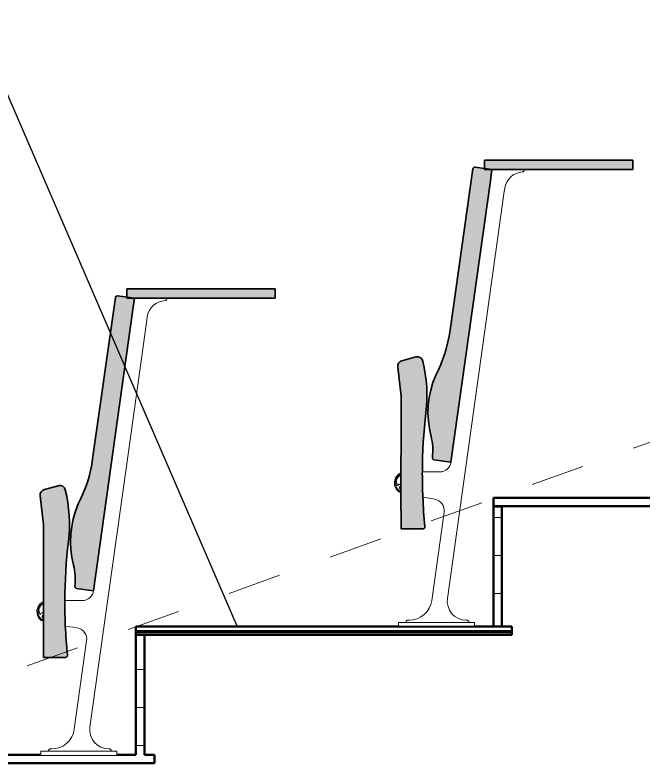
# Model space of a CAD drawing. Header units: millimetres. Extents: x -46868 to 156519, y -87156 to 18123.
# Drawn here: x 131274 to 132926, y -81989 to -80034 of the extents above; entities that cross this region are included whole.
import ezdxf

# ---------------------------------------------------------------- set-up
doc = ezdxf.new("R2010")
doc.units = ezdxf.units.MM
doc.header["$MEASUREMENT"] = 0
doc.linetypes.add('Dashed', pattern=[2822.222233, 1411.111116, -1411.111116])
doc.linetypes.add('Wipeout_Contour', pattern=[1000, 0, -1000])
for name, color, linetype, lineweight in [('0_Pen_No__85', 8, 'Continuous', 20), ('A-35-M_FFE_Sanitary_Pen_No__1', 7, 'Continuous', 13), ('New_A-20-M_Floor_Slab_Pen_No__180', 1, 'Continuous', 200), ('New_A-35-M_FFE_Fixed_Pen_No__1', 7, 'Continuous', 13)]:
    doc.layers.add(name, color=color, linetype=linetype, lineweight=lineweight)
doc.layers.add('New_A-20-M_Floor_Slab', color=7, linetype='Continuous')
doc.layers.add('New_A-35-M_FFE_Fixed', color=7, linetype='Continuous')
for name, color, linetype, lineweight, true_color in [('New_A-20-M_Floor_Slab_Pen_No__107', 7, 'Continuous', 15, 0xa6a6a6), ('New_A-20-M_Floor_Slab_Pen_No__27', 7, 'Continuous', 50, 0x2a2a2a), ('New_A-20-M_Floor_Slab_Pen_No__29', 7, 'Continuous', 50, 0x2a2a2a), ('New_A-35-M_FFE_Fixed_Pen_No__104', 7, 'Continuous', 15, 0xa6a6a6), ('New_A-35-M_FFE_Fixed_Pen_No__44', 7, 'Continuous', 35, 0x444444)]:
    doc.layers.add(name, color=color, linetype=linetype, lineweight=lineweight, true_color=true_color)
doc.dimstyles.new('GENERATED_STYLE__8', dxfattribs={"dimtxt": 0.18, "dimasz": 182.4, "dimexe": 0.18, "dimexo": 0.0625, "dimgap": 0.09, "dimtad": 0, "dimtih": 1, "dimtoh": 1, "dimdec": 4, "dimzin": 0, "dimdsep": 46, "dimcen": 0.09, "dimadec": 0, "dimazin": 0, "dimtfac": 1, "dimtdec": 4, "dimtmove": 0, "dimatfit": 3, "dimldrblk": 'ARROWHEAD_5', "dimfxl": 1, "dimtolj": 1, "dimtzin": 0, "dimarcsym": 0})
pattern_1 = [(0, (84174.42, -82656.04), (0, 100), [])]

# ---------------------------------------------------------------- blocks, each defined once
blk = doc.blocks.new('Section Elem_5_1', base_point=(84174.4, -82656))
at = {"color": 254, "linetype": 'Wipeout_Contour', "lineweight": 0, "ltscale": 618672.473021}
blk.add_wipeout([(130652.9, -82002.5), (131641.2, -82002.5), (131641.2, -81980.5), (130652.9, -81980.5)], dxfattribs=at).dxf.layer = 'New_A-20-M_Floor_Slab'
at = {"layer": 'New_A-20-M_Floor_Slab_Pen_No__180', "linetype": 'Continuous'}
h = blk.add_hatch(dxfattribs=at)
h.set_pattern_fill('Plywood_0001', color=256, style=0, pattern_type=2)
h.set_pattern_definition(pattern_1)
h.paths.add_polyline_path([(130652.9, -82002.5), (131641.2, -82002.5), (131641.2, -81980.5), (130652.9, -81980.5)])
at = {"layer": 'New_A-20-M_Floor_Slab_Pen_No__29', "linetype": 'Continuous'}
for p, q in [((130652.9, -81980.5), (130652.9, -82002.5)), ((131592.9, -81980.5), (130652.9, -81980.5)), ((131641.2, -81980.5), (131614.9, -81980.5)), ((131641.2, -81980.5), (131641.2, -82002.5)), ((131641.2, -82002.5), (130652.9, -82002.5))]:
    blk.add_line(p, q, dxfattribs=at)
blk = doc.blocks.new('Section Elem_6_1', base_point=(84174.4, -82656))
at = {"color": 254, "linetype": 'Wipeout_Contour', "lineweight": 0, "ltscale": 621151.880567}
blk.add_wipeout([(131592.9, -81664.5), (132581.2, -81664.5), (132581.2, -81642.5), (131592.9, -81642.5)], dxfattribs=at).dxf.layer = 'New_A-20-M_Floor_Slab'
at = {"layer": 'New_A-20-M_Floor_Slab_Pen_No__180', "linetype": 'Continuous'}
h = blk.add_hatch(dxfattribs=at)
h.set_pattern_fill('Plywood_0001', color=256, style=0, pattern_type=2)
h.set_pattern_definition(pattern_1)
h.paths.add_polyline_path([(131592.9, -81664.5), (132581.2, -81664.5), (132581.2, -81642.5), (131592.9, -81642.5)])
at = {"layer": 'New_A-20-M_Floor_Slab_Pen_No__29', "linetype": 'Continuous'}
for p, q in [((131592.9, -81642.5), (131592.9, -81664.5)), ((132581.2, -81642.5), (131592.9, -81642.5)), ((132581.2, -81642.5), (132581.2, -81664.5)), ((132581.2, -81664.5), (131592.9, -81664.5))]:
    blk.add_line(p, q, dxfattribs=at)
blk = doc.blocks.new('Section Elem_7_1', base_point=(84174.4, -82656))
at = {"color": 254, "linetype": 'Wipeout_Contour', "lineweight": 0, "ltscale": 623647.031544}
blk.add_wipeout([(132532.9, -81326.5), (133521.2, -81326.5), (133521.2, -81304.5), (132532.9, -81304.5)], dxfattribs=at).dxf.layer = 'New_A-20-M_Floor_Slab'
at = {"layer": 'New_A-20-M_Floor_Slab_Pen_No__180', "linetype": 'Continuous'}
h = blk.add_hatch(dxfattribs=at)
h.set_pattern_fill('Plywood_0001', color=256, style=0, pattern_type=2)
h.set_pattern_definition(pattern_1)
h.paths.add_polyline_path([(132532.9, -81326.5), (133521.2, -81326.5), (133521.2, -81304.5), (132532.9, -81304.5)])
at = {"layer": 'New_A-20-M_Floor_Slab_Pen_No__29', "linetype": 'Continuous'}
for p, q in [((132532.9, -81304.5), (132532.9, -81326.5)), ((133521.2, -81304.5), (132532.9, -81304.5)), ((133521.2, -81304.5), (133521.2, -81326.5)), ((133521.2, -81326.5), (132532.9, -81326.5))]:
    blk.add_line(p, q, dxfattribs=at)
blk = doc.blocks.new('Section Elem_12_1', base_point=(84174.4, -82656))
at = {"color": 254, "linetype": 'Wipeout_Contour', "lineweight": 0, "ltscale": 14854905.16220569}
blk.add_wipeout([(131362.9, -81969.5), (131362.9, -81970.5), (131527.9, -81970.5), (131527.9, -81969.5), (131527.8, -81968.6), (131527.5, -81967.6), (131527, -81966.8), (131526.4, -81966), (131525.6, -81965.4), (131524.8, -81964.9), (131523.8, -81964.6), (131522.9, -81964.5), (131521.3, -81964.5), (131510.7, -81963.4), (131500.6, -81960), (131491.4, -81954.6), (131483.6, -81947.4), (131477.5, -81938.6), (131473.4, -81928.8), (131471.5, -81918.3), (131471.8, -81907.6), (131622.4, -80828.7), (131624.3, -80820.3), (131627.7, -80812.4), (131632.3, -80805.2), (131638.1, -80798.8), (131644.9, -80793.6), (131652.5, -80789.6), (131660.7, -80786.9), (131669.2, -80785.7), (131670.1, -80785.5), (131671, -80785.2), (131671.8, -80784.8), (131672.5, -80784.1), (131673.1, -80783.4), (131673.5, -80782.5), (131673.8, -80781.6), (131673.9, -80780.7), (131673.9, -80779.6), (131588.9, -80779.6), (131481.5, -81548.7), (131480.3, -81553.9), (131478.2, -81558.8), (131475.2, -81563.3), (131471.5, -81567.1), (131467.2, -81570.3), (131462.3, -81572.6), (131457.2, -81574), (131451.8, -81574.5), (131405.9, -81574.5), (131405.8, -81578.1), (131405.8, -81581.8), (131405.9, -81585.4), (131405.9, -81589), (131405.9, -81592.6), (131405.9, -81596.3), (131406, -81599.9), (131406, -81603.5), (131406.1, -81608.2), (131406.2, -81612.9), (131406.3, -81617.5), (131406.5, -81622.2), (131406.6, -81626.9), (131406.8, -81631.6), (131406.9, -81636.3), (131407.1, -81640.9), (131407.1, -81641.2), (131408.6, -81641.4), (131418.6, -81643.1), (131428.6, -81644.8), (131438.6, -81646.5), (131444.2, -81648), (131449.3, -81650.5), (131453.9, -81654), (131457.7, -81658.3), (131460.6, -81663.3), (131462.6, -81668.7), (131463.4, -81674.4), (131463.2, -81680.2), (131430.7, -81912.8), (131428.3, -81923.3), (131424, -81933.1), (131418.1, -81942.1), (131410.7, -81949.8), (131402, -81956.1), (131392.3, -81960.7), (131382, -81963.6), (131371.3, -81964.5), (131367.9, -81964.5), (131366.9, -81964.6), (131366, -81964.9), (131365.1, -81965.4), (131364.3, -81966), (131363.7, -81966.8), (131363.2, -81967.6), (131363, -81968.6)], dxfattribs=at).dxf.layer = 'New_A-35-M_FFE_Fixed'
at = {"color": 254, "linetype": 'Wipeout_Contour', "lineweight": 0, "ltscale": 2319410.882011532}
blk.add_wipeout([(131335.4, -81589.8), (131332.2, -81599.7), (131332.7, -81610), (131336.8, -81619.6), (131344, -81627), (131349.3, -81629.6), (131349.3, -81626.8), (131342.4, -81622.1), (131336.7, -81613.6), (131334.7, -81603.5), (131336.7, -81593.4), (131342.4, -81584.9), (131349.3, -81580.2), (131349.3, -81577.2), (131341.9, -81581.7)], dxfattribs=at).dxf.layer = 'New_A-35-M_FFE_Fixed'
at = {"color": 254, "linetype": 'Wipeout_Contour', "lineweight": 0, "ltscale": 4484146.038148563}
blk.add_wipeout([(131339.6, -81605.7), (131336.4, -81608.5), (131342, -81611.5), (131342.5, -81607.2), (131343.9, -81607.4), (131345.4, -81607.4), (131346.7, -81607), (131348, -81606.3), (131349.1, -81605.4), (131349.3, -81605.2), (131349.3, -81582.5), (131349.1, -81582.7), (131347.6, -81583.6), (131346.1, -81584.6), (131344.6, -81586), (131343.1, -81587.5), (131341.8, -81589.1), (131340.6, -81590.9), (131339.5, -81592.7), (131338.7, -81594.6), (131338, -81596.6), (131337.5, -81598.6), (131337.3, -81599.6), (131337.2, -81600.6), (131337.3, -81601.5), (131337.5, -81602.5), (131337.9, -81603.4), (131338.3, -81604.2), (131338.9, -81605)], dxfattribs=at).dxf.layer = 'New_A-35-M_FFE_Fixed'
at = {"color": 254, "linetype": 'Wipeout_Contour', "lineweight": 0, "ltscale": 1237119.601816811}
blk.add_wipeout([(131345.8, -81617.7), (131346.7, -81619.8), (131348.5, -81621.2), (131349.3, -81621.4), (131349.3, -81612.3), (131349.3, -81612.3), (131347.3, -81613.4), (131346, -81615.4)], dxfattribs=at).dxf.layer = 'New_A-35-M_FFE_Fixed'
blk = doc.blocks.new('Section Elem_13_1', base_point=(84174.4, -82656))
at = {"layer": 'New_A-35-M_FFE_Fixed_Pen_No__104', "linetype": 'Continuous'}
for points in [[(131958.9, -80779.6), (131958.9, -80754.6), (131568.9, -80754.6), (131568.9, -80779.6)], [(131538.9, -80776.7), (131538.7, -80777.6), (131478.9, -81202.1), (131476.4, -81217.5), (131473.2, -81232.7), (131469.4, -81247.8), (131465, -81262.8), (131459.9, -81277.5), (131454.2, -81292.1), (131447.9, -81306.3), (131441, -81320.3), (131433.7, -81339.5), (131428, -81359.2), (131423.9, -81379.3), (131421.5, -81399.6), (131420.7, -81420.1), (131421.7, -81440.6), (131424.3, -81461), (131428.6, -81481.1), (131430.1, -81487.9), (131431.4, -81494.8), (131432.3, -81501.8), (131433, -81508.8), (131433.2, -81515.8), (131433.2, -81522.8), (131432.8, -81529.8), (131432.1, -81536.8), (131432.1, -81537.8), (131432.3, -81538.7), (131432.6, -81539.6), (131433.1, -81540.5), (131433.8, -81541.2), (131434.6, -81541.7), (131435.5, -81542.1), (131436.4, -81542.4), (131481, -81548.6), (131584.7, -80809.3), (131588.9, -80779.6), (131544.3, -80773.4), (131543.3, -80773.3), (131542.4, -80773.5), (131541.5, -80773.8), (131540.6, -80774.3), (131539.9, -80775), (131539.3, -80775.8)]]:
    blk.add_hatch(color=256, dxfattribs=at).paths.add_polyline_path(points)
at = {"layer": 'New_A-35-M_FFE_Fixed_Pen_No__1', "linetype": 'Continuous'}
for p, q in [((131660.7, -80786.9), (131652.5, -80789.6)), ((131669.2, -80785.7), (131660.7, -80786.9)), ((131670.1, -80785.5), (131669.2, -80785.7)), ((131671, -80785.2), (131670.1, -80785.5)), ((131671.8, -80784.8), (131671, -80785.2)), ((131672.5, -80784.1), (131671.8, -80784.8)), ((131673.1, -80783.4), (131672.5, -80784.1)), ((131673.5, -80782.5), (131673.1, -80783.4)), ((131673.8, -80781.6), (131673.5, -80782.5)), ((131673.9, -80780.7), (131673.8, -80781.6)), ((131673.9, -80779.6), (131673.9, -80780.7)), ((131632.3, -80805.2), (131627.7, -80812.4)), ((131638.1, -80798.8), (131632.3, -80805.2)), ((131644.9, -80793.6), (131638.1, -80798.8)), ((131652.5, -80789.6), (131644.9, -80793.6)), ((131561.6, -80975.5), (131584.7, -80809.3)), ((131624.3, -80820.3), (131622.4, -80828.7)), ((131627.7, -80812.4), (131624.3, -80820.3)), ((131621.2, -80837.1), (131573.8, -81177.1)), ((131622.4, -80828.7), (131621.2, -80837.1)), ((131534.2, -81171.6), (131561.6, -80975.5)), ((131573.8, -81177.1), (131471.8, -81907.6)), ((131488, -81502.6), (131534.2, -81171.6)), ((131481.5, -81548.7), (131488, -81502.6)), ((131480.3, -81553.9), (131481.5, -81548.7)), ((131462.3, -81572.6), (131467.2, -81570.3)), ((131467.2, -81570.3), (131471.5, -81567.1)), ((131471.5, -81567.1), (131475.2, -81563.3)), ((131475.2, -81563.3), (131478.2, -81558.8)), ((131478.2, -81558.8), (131480.3, -81553.9)), ((131405.9, -81574.5), (131451.8, -81574.5)), ((131451.8, -81574.5), (131457.2, -81574)), ((131457.2, -81574), (131462.3, -81572.6)), ((131408.6, -81641.4), (131407.1, -81641.2)), ((131418.6, -81643.1), (131408.6, -81641.4)), ((131428.6, -81644.8), (131418.6, -81643.1)), ((131438.6, -81646.5), (131428.6, -81644.8)), ((131444.2, -81648), (131438.6, -81646.5)), ((131449.3, -81650.5), (131444.2, -81648)), ((131453.9, -81654), (131449.3, -81650.5)), ((131457.7, -81658.3), (131453.9, -81654)), ((131460.6, -81663.3), (131457.7, -81658.3)), ((131462.6, -81668.7), (131460.6, -81663.3)), ((131430.7, -81912.8), (131463.2, -81680.2)), ((131463.4, -81674.4), (131462.6, -81668.7)), ((131463.2, -81680.2), (131463.4, -81674.4)), ((131428.3, -81923.3), (131430.7, -81912.8)), ((131471.8, -81907.6), (131471.5, -81918.3)), ((131471.5, -81918.3), (131473.4, -81928.8)), ((131410.7, -81949.8), (131418.1, -81942.1)), ((131418.1, -81942.1), (131424, -81933.1)), ((131424, -81933.1), (131428.3, -81923.3)), ((131473.4, -81928.8), (131477.5, -81938.6)), ((131477.5, -81938.6), (131483.6, -81947.4)), ((131392.3, -81960.7), (131402, -81956.1)), ((131402, -81956.1), (131410.7, -81949.8)), ((131483.6, -81947.4), (131491.4, -81954.6)), ((131491.4, -81954.6), (131500.6, -81960))]:
    blk.add_line(p, q, dxfattribs=at)
at = {"layer": 'New_A-35-M_FFE_Fixed_Pen_No__44', "linetype": 'Continuous'}
for p, q in [((131568.9, -80754.6), (131568.9, -80779.6)), ((131958.9, -80754.6), (131568.9, -80754.6)), ((131958.9, -80754.6), (131958.9, -80779.6)), ((131958.9, -80779.6), (131568.9, -80779.6)), ((131349.9, -81531.5), (131349.3, -81531.5)), ((131349.9, -81675.5), (131349.3, -81675.5)), ((131349.9, -81675.5), (131349.8, -81724))]:
    blk.add_line(p, q, dxfattribs=at)
at = {"layer": 'New_A-35-M_FFE_Fixed_Pen_No__44', "linetype": 'Continuous', "flags": 128}
for points in [[(131588.9, -80779.6), (131544.3, -80773.4), (131543.3, -80773.3), (131542.4, -80773.5), (131541.5, -80773.8), (131540.6, -80774.3), (131539.9, -80775), (131539.3, -80775.8), (131538.9, -80776.7), (131538.7, -80777.6), (131478.9, -81202.1), (131476.4, -81217.5), (131473.2, -81232.7), (131469.4, -81247.8), (131465, -81262.8), (131459.9, -81277.5), (131454.2, -81292.1), (131447.9, -81306.3), (131441, -81320.3), (131433.7, -81339.5), (131428, -81359.2), (131423.9, -81379.3), (131421.5, -81399.6), (131420.7, -81420.1), (131421.7, -81440.6), (131424.3, -81461), (131428.6, -81481.1), (131430.1, -81487.9), (131431.4, -81494.8), (131432.3, -81501.8), (131433, -81508.8), (131433.2, -81515.8), (131433.2, -81522.8), (131432.8, -81529.8), (131432.1, -81536.8), (131432.1, -81537.8), (131432.3, -81538.7), (131432.6, -81539.6), (131433.1, -81540.5), (131433.8, -81541.2), (131434.6, -81541.7), (131435.5, -81542.1), (131436.4, -81542.4), (131481, -81548.6)], [(131588.9, -80779.6), (131584.7, -80809.3), (131481, -81548.6)]]:
    blk.add_lwpolyline(points, dxfattribs=at)
at = {"color": 254, "linetype": 'Wipeout_Contour', "lineweight": 0, "ltscale": 6803655.346686597}
blk.add_wipeout([(131336.7, -81593.4), (131334.7, -81603.5), (131336.7, -81613.6), (131342.4, -81622.1), (131349.3, -81626.8), (131349.3, -81621.4), (131348.5, -81621.2), (131346.7, -81619.8), (131345.8, -81617.7), (131346, -81615.4), (131347.3, -81613.4), (131349.3, -81612.3), (131349.3, -81612.3), (131349.3, -81605.2), (131349.1, -81605.4), (131348, -81606.3), (131346.7, -81607), (131345.4, -81607.4), (131343.9, -81607.4), (131342.5, -81607.2), (131342, -81611.5), (131336.4, -81608.5), (131339.6, -81605.7), (131338.9, -81605), (131338.3, -81604.2), (131337.9, -81603.4), (131337.5, -81602.5), (131337.3, -81601.5), (131337.2, -81600.6), (131337.3, -81599.6), (131337.5, -81598.6), (131338, -81596.6), (131338.7, -81594.6), (131339.5, -81592.7), (131340.6, -81590.9), (131341.8, -81589.1), (131343.1, -81587.5), (131344.6, -81586), (131346.1, -81584.6), (131347.6, -81583.6), (131349.1, -81582.7), (131349.3, -81582.5), (131349.3, -81580.2), (131342.4, -81584.9)], dxfattribs=at).dxf.layer = 'New_A-35-M_FFE_Fixed'
at = {"color": 254, "linetype": 'Wipeout_Contour', "lineweight": 0, "ltscale": 619641.42413}
blk.add_wipeout([(131342.9, -81970.5), (131342.9, -81980.5), (131542.9, -81980.5), (131542.9, -81970.5)], dxfattribs=at).dxf.layer = 'New_A-35-M_FFE_Fixed'
at = {"layer": 'New_A-35-M_FFE_Fixed_Pen_No__104', "linetype": 'Continuous'}
blk.add_hatch(color=256, dxfattribs=at).paths.add_polyline_path([(131412, -81721.5), (131412.4, -81720.6), (131412.6, -81719.6), (131412.6, -81718.5), (131411.7, -81708.8), (131410.8, -81699.2), (131410.1, -81689.5), (131409.3, -81679.8), (131408.7, -81670.1), (131408.1, -81660.4), (131407.6, -81650.6), (131407.1, -81640.9), (131406.9, -81636.3), (131406.8, -81631.6), (131406.6, -81626.9), (131406.5, -81622.2), (131406.3, -81617.5), (131406.2, -81612.9), (131406.1, -81608.2), (131406, -81603.5), (131406, -81599.9), (131405.9, -81596.3), (131405.9, -81592.6), (131405.9, -81589), (131405.9, -81585.4), (131405.8, -81581.8), (131405.8, -81578.1), (131405.9, -81574.5), (131406.1, -81555), (131406.6, -81535.6), (131407.3, -81516.1), (131408.4, -81496.7), (131409.7, -81477.2), (131411.3, -81457.8), (131413.1, -81438.5), (131415.2, -81419.1), (131416.8, -81402.1), (131417.7, -81385), (131417.8, -81367.9), (131417.2, -81350.8), (131415.8, -81333.8), (131413.6, -81316.8), (131410.8, -81300), (131407.1, -81283.3), (131406.1, -81280.4), (131404.6, -81277.8), (131402.6, -81275.6), (131400.1, -81273.8), (131397.4, -81272.6), (131394.5, -81271.9), (131391.4, -81271.8), (131388.5, -81272.3), (131351.9, -81282.6), (131349.3, -81283.6), (131347, -81285), (131345, -81286.8), (131343.4, -81288.9), (131342.1, -81291.3), (131341.3, -81293.9), (131341, -81296.6), (131341.1, -81299.3), (131349.9, -81375.1), (131349.9, -81531.5), (131349.3, -81531.5), (131349.3, -81663.5), (131349.3, -81675.5), (131349.9, -81675.5), (131349.8, -81724), (131355.8, -81724), (131367.8, -81724), (131407.6, -81724), (131408.7, -81723.9), (131409.7, -81723.6), (131410.6, -81723.1), (131411.4, -81722.4)])
at = {"layer": 'New_A-35-M_FFE_Fixed_Pen_No__1', "linetype": 'Continuous'}
for p, q in [((131332.2, -81599.7), (131335.4, -81589.8)), ((131335.4, -81589.8), (131341.9, -81581.7)), ((131336.7, -81593.4), (131342.4, -81584.9)), ((131340.6, -81590.9), (131341.8, -81589.1)), ((131341.8, -81589.1), (131343.1, -81587.5)), ((131341.9, -81581.7), (131349.3, -81577.2)), ((131342.4, -81584.9), (131349.3, -81580.2)), ((131343.1, -81587.5), (131344.6, -81586)), ((131344.6, -81586), (131346.1, -81584.6)), ((131346.1, -81584.6), (131347.6, -81583.6)), ((131347.6, -81583.6), (131349.1, -81582.7)), ((131349.1, -81582.7), (131349.3, -81582.5)), ((131332.7, -81610), (131332.2, -81599.7)), ((131334.7, -81603.5), (131336.7, -81593.4)), ((131336.7, -81613.6), (131334.7, -81603.5)), ((131336.4, -81608.5), (131339.6, -81605.7)), ((131342, -81611.5), (131336.4, -81608.5)), ((131337.2, -81600.6), (131337.3, -81599.6)), ((131337.3, -81601.5), (131337.2, -81600.6)), ((131337.3, -81599.6), (131337.5, -81598.6)), ((131337.5, -81602.5), (131337.3, -81601.5)), ((131337.5, -81598.6), (131338, -81596.6)), ((131337.9, -81603.4), (131337.5, -81602.5)), ((131338.3, -81604.2), (131337.9, -81603.4)), ((131338, -81596.6), (131338.7, -81594.6)), ((131338.9, -81605), (131338.3, -81604.2)), ((131338.7, -81594.6), (131339.5, -81592.7)), ((131339.6, -81605.7), (131338.9, -81605)), ((131339.5, -81592.7), (131340.6, -81590.9)), ((131342.5, -81607.2), (131342, -81611.5)), ((131343.9, -81607.4), (131342.5, -81607.2)), ((131345.4, -81607.4), (131343.9, -81607.4)), ((131346.7, -81607), (131345.4, -81607.4)), ((131348, -81606.3), (131346.7, -81607)), ((131349.1, -81605.4), (131348, -81606.3)), ((131349.3, -81605.2), (131349.1, -81605.4)), ((131336.8, -81619.6), (131332.7, -81610)), ((131342.4, -81622.1), (131336.7, -81613.6)), ((131344, -81627), (131336.8, -81619.6)), ((131349.3, -81626.8), (131342.4, -81622.1)), ((131349.3, -81629.6), (131344, -81627)), ((131346, -81615.4), (131345.8, -81617.7)), ((131345.8, -81617.7), (131346.7, -81619.8)), ((131347.3, -81613.4), (131346, -81615.4)), ((131346.7, -81619.8), (131348.5, -81621.2)), ((131349.3, -81612.3), (131347.3, -81613.4)), ((131348.5, -81621.2), (131349.3, -81621.4)), ((131382, -81963.6), (131392.3, -81960.7)), ((131500.6, -81960), (131510.7, -81963.4)), ((131342.9, -81970.5), (131542.9, -81970.5)), ((131342.9, -81980.5), (131342.9, -81970.5)), ((131362.9, -81969.5), (131363, -81968.6)), ((131362.9, -81970.5), (131362.9, -81969.5)), ((131363, -81968.6), (131363.2, -81967.6)), ((131363.2, -81967.6), (131363.7, -81966.8)), ((131363.7, -81966.8), (131364.3, -81966)), ((131364.3, -81966), (131365.1, -81965.4)), ((131365.1, -81965.4), (131366, -81964.9)), ((131366, -81964.9), (131366.9, -81964.6)), ((131366.9, -81964.6), (131367.9, -81964.5)), ((131367.9, -81964.5), (131371.3, -81964.5)), ((131371.3, -81964.5), (131382, -81963.6)), ((131510.7, -81963.4), (131521.3, -81964.5)), ((131521.3, -81964.5), (131522.9, -81964.5)), ((131522.9, -81964.5), (131523.8, -81964.6)), ((131523.8, -81964.6), (131524.8, -81964.9)), ((131524.8, -81964.9), (131525.6, -81965.4)), ((131525.6, -81965.4), (131526.4, -81966)), ((131526.4, -81966), (131527, -81966.8)), ((131527, -81966.8), (131527.5, -81967.6)), ((131527.5, -81967.6), (131527.8, -81968.6)), ((131527.8, -81968.6), (131527.9, -81969.5)), ((131527.9, -81969.5), (131527.9, -81970.5)), ((131542.9, -81970.5), (131542.9, -81980.5))]:
    blk.add_line(p, q, dxfattribs=at)
at = {"layer": 'New_A-35-M_FFE_Fixed_Pen_No__44', "linetype": 'Continuous', "flags": 128}
for points in [[(131349.8, -81724), (131355.8, -81724), (131367.8, -81724), (131407.6, -81724), (131408.7, -81723.9), (131409.7, -81723.6), (131410.6, -81723.1), (131411.4, -81722.4), (131412, -81721.5), (131412.4, -81720.6), (131412.6, -81719.6), (131412.6, -81718.5), (131411.7, -81708.8), (131410.8, -81699.2), (131410.1, -81689.5), (131409.3, -81679.8), (131408.7, -81670.1), (131408.1, -81660.4), (131407.6, -81650.6), (131407.1, -81640.9), (131406.9, -81636.3), (131406.8, -81631.6), (131406.6, -81626.9), (131406.5, -81622.2), (131406.3, -81617.5), (131406.2, -81612.9), (131406.1, -81608.2), (131406, -81603.5), (131406, -81599.9), (131405.9, -81596.3), (131405.9, -81592.6), (131405.9, -81589), (131405.9, -81585.4), (131405.8, -81581.8), (131405.8, -81578.1), (131405.9, -81574.5), (131406.1, -81555), (131406.6, -81535.6), (131407.3, -81516.1), (131408.4, -81496.7), (131409.7, -81477.2), (131411.3, -81457.8), (131413.1, -81438.5), (131415.2, -81419.1), (131416.8, -81402.1), (131417.7, -81385), (131417.8, -81367.9), (131417.2, -81350.8), (131415.8, -81333.8), (131413.6, -81316.8), (131410.8, -81300), (131407.1, -81283.3), (131406.1, -81280.4), (131404.6, -81277.8), (131402.6, -81275.6), (131400.1, -81273.8), (131397.4, -81272.6), (131394.5, -81271.9), (131391.4, -81271.8), (131388.5, -81272.3), (131351.9, -81282.6), (131349.3, -81283.6), (131347, -81285), (131345, -81286.8), (131343.4, -81288.9), (131342.1, -81291.3), (131341.3, -81293.9), (131341, -81296.6), (131341.1, -81299.3), (131349.9, -81375.1), (131349.9, -81531.5)], [(131349.3, -81531.5), (131349.3, -81663.5), (131349.3, -81675.5)]]:
    blk.add_lwpolyline(points, dxfattribs=at)
blk = doc.blocks.new('Section Elem_14_1', base_point=(84174.4, -82656))
at = {"layer": 'New_A-35-M_FFE_Fixed_Pen_No__44', "linetype": 'Continuous'}
for p, q in [((132898.9, -80416.1), (132508.9, -80416.1)), ((132898.9, -80416.1), (132898.9, -80441.1)), ((132289.9, -81193), (132289.3, -81193)), ((132289.9, -81337), (132289.3, -81337)), ((132289.9, -81337), (132289.8, -81385.5))]:
    blk.add_line(p, q, dxfattribs=at)
at = {"color": 254, "linetype": 'Wipeout_Contour', "lineweight": 0, "ltscale": 6831013.902126297}
blk.add_wipeout([(132276.7, -81254.9), (132274.7, -81265), (132276.7, -81275.1), (132282.4, -81283.6), (132289.3, -81288.3), (132289.3, -81282.9), (132288.5, -81282.7), (132286.7, -81281.3), (132285.8, -81279.2), (132286, -81276.9), (132287.3, -81274.9), (132289.3, -81273.8), (132289.3, -81273.8), (132289.3, -81266.7), (132289.1, -81266.9), (132288, -81267.8), (132286.7, -81268.5), (132285.4, -81268.9), (132283.9, -81268.9), (132282.5, -81268.7), (132282, -81273), (132276.4, -81270), (132279.6, -81267.2), (132278.9, -81266.5), (132278.3, -81265.7), (132277.9, -81264.9), (132277.5, -81264), (132277.3, -81263), (132277.2, -81262.1), (132277.3, -81261.1), (132277.5, -81260.1), (132278, -81258.1), (132278.7, -81256.1), (132279.5, -81254.2), (132280.6, -81252.4), (132281.8, -81250.6), (132283.1, -81249), (132284.6, -81247.5), (132286.1, -81246.1), (132287.6, -81245.1), (132289.1, -81244.2), (132289.3, -81244), (132289.3, -81241.7), (132282.4, -81246.4)], dxfattribs=at).dxf.layer = 'New_A-35-M_FFE_Fixed'
at = {"color": 254, "linetype": 'Wipeout_Contour', "lineweight": 0, "ltscale": 622123.224977}
blk.add_wipeout([(132482.9, -81632), (132282.9, -81632), (132282.9, -81642), (132482.9, -81642)], dxfattribs=at).dxf.layer = 'New_A-35-M_FFE_Fixed'
at = {"layer": 'New_A-35-M_FFE_Fixed_Pen_No__1', "linetype": 'Continuous'}
for p, q in [((132282.9, -81642), (132282.9, -81632)), ((132482.9, -81642), (132282.9, -81642))]:
    blk.add_line(p, q, dxfattribs=at)
at = {"color": 254, "linetype": 'Wipeout_Contour', "lineweight": 0, "ltscale": 14914638.63925472}
blk.add_wipeout([(132302.9, -81631), (132302.9, -81632), (132467.9, -81632), (132467.9, -81631), (132467.8, -81630.1), (132467.5, -81629.1), (132467, -81628.3), (132466.4, -81627.5), (132465.6, -81626.9), (132464.8, -81626.4), (132463.8, -81626.1), (132462.9, -81626), (132461.3, -81626), (132450.7, -81624.9), (132440.6, -81621.5), (132431.4, -81616.1), (132423.6, -81608.9), (132417.5, -81600.1), (132413.4, -81590.3), (132411.5, -81579.8), (132411.8, -81569.1), (132562.4, -80490.2), (132564.3, -80481.8), (132567.7, -80473.9), (132572.3, -80466.7), (132578.1, -80460.3), (132584.9, -80455.1), (132592.5, -80451.1), (132600.7, -80448.4), (132609.2, -80447.2), (132610.1, -80447), (132611, -80446.7), (132611.8, -80446.3), (132612.5, -80445.6), (132613.1, -80444.9), (132613.5, -80444), (132613.8, -80443.1), (132613.9, -80442.2), (132613.9, -80441.1), (132528.9, -80441.1), (132421.5, -81210.2), (132420.3, -81215.4), (132418.2, -81220.3), (132415.2, -81224.8), (132411.5, -81228.6), (132407.2, -81231.8), (132402.3, -81234.1), (132397.2, -81235.5), (132391.8, -81236), (132345.9, -81236), (132345.8, -81239.6), (132345.8, -81243.3), (132345.9, -81246.9), (132345.9, -81250.5), (132345.9, -81254.1), (132345.9, -81257.8), (132346, -81261.4), (132346, -81265), (132346.1, -81269.7), (132346.2, -81274.4), (132346.3, -81279), (132346.5, -81283.7), (132346.6, -81288.4), (132346.8, -81293.1), (132346.9, -81297.8), (132347.1, -81302.4), (132347.1, -81302.7), (132348.6, -81302.9), (132358.6, -81304.6), (132368.6, -81306.3), (132378.6, -81308), (132384.2, -81309.5), (132389.3, -81312), (132393.9, -81315.5), (132397.7, -81319.8), (132400.6, -81324.8), (132402.6, -81330.2), (132403.4, -81335.9), (132403.2, -81341.7), (132370.7, -81574.3), (132368.3, -81584.8), (132364, -81594.6), (132358.1, -81603.6), (132350.7, -81611.3), (132342, -81617.6), (132332.3, -81622.2), (132322, -81625.1), (132311.3, -81626), (132307.9, -81626), (132306.9, -81626.1), (132306, -81626.4), (132305.1, -81626.9), (132304.3, -81627.5), (132303.7, -81628.3), (132303.2, -81629.1), (132303, -81630.1)], dxfattribs=at).dxf.layer = 'New_A-35-M_FFE_Fixed'
at = {"color": 254, "linetype": 'Wipeout_Contour', "lineweight": 0, "ltscale": 2328737.489493303}
blk.add_wipeout([(132272.2, -81261.2), (132272.7, -81271.5), (132276.8, -81281.1), (132284, -81288.5), (132289.3, -81291.1), (132289.3, -81288.3), (132282.4, -81283.6), (132276.7, -81275.1), (132274.7, -81265), (132276.7, -81254.9), (132282.4, -81246.4), (132289.3, -81241.7), (132289.3, -81238.7), (132281.9, -81243.2), (132275.4, -81251.3)], dxfattribs=at).dxf.layer = 'New_A-35-M_FFE_Fixed'
at = {"layer": 'New_A-35-M_FFE_Fixed_Pen_No__104', "linetype": 'Continuous'}
for points in [[(132898.9, -80441.1), (132898.9, -80416.1), (132508.9, -80416.1), (132508.9, -80441.1)], [(132478.9, -80438.2), (132478.7, -80439.1), (132418.9, -80863.6), (132416.4, -80879), (132413.2, -80894.2), (132409.4, -80909.3), (132405, -80924.3), (132399.9, -80939), (132394.2, -80953.6), (132387.9, -80967.8), (132381, -80981.8), (132373.7, -81001), (132368, -81020.7), (132363.9, -81040.8), (132361.5, -81061.1), (132360.7, -81081.6), (132361.7, -81102.1), (132364.3, -81122.5), (132368.6, -81142.6), (132370.1, -81149.4), (132371.4, -81156.3), (132372.3, -81163.3), (132373, -81170.3), (132373.2, -81177.3), (132373.2, -81184.3), (132372.8, -81191.3), (132372.1, -81198.3), (132372.1, -81199.3), (132372.3, -81200.2), (132372.6, -81201.1), (132373.1, -81202), (132373.8, -81202.7), (132374.6, -81203.2), (132375.5, -81203.6), (132376.4, -81203.9), (132421, -81210.1), (132524.7, -80470.8), (132528.9, -80441.1), (132484.3, -80434.9), (132483.3, -80434.8), (132482.4, -80435), (132481.5, -80435.3), (132480.6, -80435.8), (132479.9, -80436.5), (132479.3, -80437.3)]]:
    blk.add_hatch(color=256, dxfattribs=at).paths.add_polyline_path(points)
at = {"layer": 'New_A-35-M_FFE_Fixed_Pen_No__1', "linetype": 'Continuous'}
for p, q in [((132584.9, -80455.1), (132578.1, -80460.3)), ((132592.5, -80451.1), (132584.9, -80455.1)), ((132600.7, -80448.4), (132592.5, -80451.1)), ((132609.2, -80447.2), (132600.7, -80448.4)), ((132610.1, -80447), (132609.2, -80447.2)), ((132611, -80446.7), (132610.1, -80447)), ((132611.8, -80446.3), (132611, -80446.7)), ((132612.5, -80445.6), (132611.8, -80446.3)), ((132613.1, -80444.9), (132612.5, -80445.6)), ((132613.5, -80444), (132613.1, -80444.9)), ((132613.8, -80443.1), (132613.5, -80444)), ((132613.9, -80442.2), (132613.8, -80443.1)), ((132613.9, -80441.1), (132613.9, -80442.2)), ((132501.6, -80637), (132524.7, -80470.8)), ((132567.7, -80473.9), (132564.3, -80481.8)), ((132572.3, -80466.7), (132567.7, -80473.9)), ((132578.1, -80460.3), (132572.3, -80466.7)), ((132562.4, -80490.2), (132561.2, -80498.6)), ((132564.3, -80481.8), (132562.4, -80490.2)), ((132561.2, -80498.6), (132513.8, -80838.6)), ((132474.2, -80833.1), (132501.6, -80637)), ((132513.8, -80838.6), (132411.8, -81569.1)), ((132428, -81164.1), (132474.2, -80833.1)), ((132421.5, -81210.2), (132428, -81164.1)), ((132418.2, -81220.3), (132420.3, -81215.4)), ((132420.3, -81215.4), (132421.5, -81210.2)), ((132345.9, -81236), (132391.8, -81236)), ((132391.8, -81236), (132397.2, -81235.5)), ((132397.2, -81235.5), (132402.3, -81234.1)), ((132402.3, -81234.1), (132407.2, -81231.8)), ((132407.2, -81231.8), (132411.5, -81228.6)), ((132411.5, -81228.6), (132415.2, -81224.8)), ((132415.2, -81224.8), (132418.2, -81220.3)), ((132348.6, -81302.9), (132347.1, -81302.7)), ((132358.6, -81304.6), (132348.6, -81302.9)), ((132368.6, -81306.3), (132358.6, -81304.6)), ((132378.6, -81308), (132368.6, -81306.3)), ((132384.2, -81309.5), (132378.6, -81308)), ((132389.3, -81312), (132384.2, -81309.5)), ((132393.9, -81315.5), (132389.3, -81312)), ((132397.7, -81319.8), (132393.9, -81315.5)), ((132400.6, -81324.8), (132397.7, -81319.8)), ((132402.6, -81330.2), (132400.6, -81324.8)), ((132403.4, -81335.9), (132402.6, -81330.2)), ((132403.2, -81341.7), (132403.4, -81335.9)), ((132370.7, -81574.3), (132403.2, -81341.7)), ((132411.8, -81569.1), (132411.5, -81579.8)), ((132364, -81594.6), (132368.3, -81584.8)), ((132368.3, -81584.8), (132370.7, -81574.3)), ((132411.5, -81579.8), (132413.4, -81590.3)), ((132350.7, -81611.3), (132358.1, -81603.6)), ((132358.1, -81603.6), (132364, -81594.6)), ((132413.4, -81590.3), (132417.5, -81600.1)), ((132417.5, -81600.1), (132423.6, -81608.9)), ((132423.6, -81608.9), (132431.4, -81616.1)), ((132303, -81630.1), (132303.2, -81629.1)), ((132303.2, -81629.1), (132303.7, -81628.3)), ((132303.7, -81628.3), (132304.3, -81627.5)), ((132304.3, -81627.5), (132305.1, -81626.9)), ((132305.1, -81626.9), (132306, -81626.4)), ((132306, -81626.4), (132306.9, -81626.1)), ((132306.9, -81626.1), (132307.9, -81626)), ((132307.9, -81626), (132311.3, -81626)), ((132311.3, -81626), (132322, -81625.1)), ((132322, -81625.1), (132332.3, -81622.2)), ((132332.3, -81622.2), (132342, -81617.6)), ((132342, -81617.6), (132350.7, -81611.3)), ((132431.4, -81616.1), (132440.6, -81621.5)), ((132440.6, -81621.5), (132450.7, -81624.9)), ((132450.7, -81624.9), (132461.3, -81626)), ((132461.3, -81626), (132462.9, -81626)), ((132462.9, -81626), (132463.8, -81626.1)), ((132463.8, -81626.1), (132464.8, -81626.4)), ((132464.8, -81626.4), (132465.6, -81626.9)), ((132465.6, -81626.9), (132466.4, -81627.5)), ((132466.4, -81627.5), (132467, -81628.3)), ((132467, -81628.3), (132467.5, -81629.1)), ((132467.5, -81629.1), (132467.8, -81630.1)), ((132282.9, -81632), (132482.9, -81632)), ((132302.9, -81631), (132303, -81630.1)), ((132302.9, -81632), (132302.9, -81631)), ((132467.8, -81630.1), (132467.9, -81631)), ((132467.9, -81631), (132467.9, -81632)), ((132482.9, -81632), (132482.9, -81642))]:
    blk.add_line(p, q, dxfattribs=at)
at = {"layer": 'New_A-35-M_FFE_Fixed_Pen_No__44', "linetype": 'Continuous'}
for p in [(132508.9, -80416.1), (132898.9, -80441.1)]:
    blk.add_line(p, (132508.9, -80441.1), dxfattribs=at)
at = {"layer": 'New_A-35-M_FFE_Fixed_Pen_No__44', "linetype": 'Continuous', "flags": 128}
for points in [[(132528.9, -80441.1), (132484.3, -80434.9), (132483.3, -80434.8), (132482.4, -80435), (132481.5, -80435.3), (132480.6, -80435.8), (132479.9, -80436.5), (132479.3, -80437.3), (132478.9, -80438.2), (132478.7, -80439.1), (132418.9, -80863.6), (132416.4, -80879), (132413.2, -80894.2), (132409.4, -80909.3), (132405, -80924.3), (132399.9, -80939), (132394.2, -80953.6), (132387.9, -80967.8), (132381, -80981.8), (132373.7, -81001), (132368, -81020.7), (132363.9, -81040.8), (132361.5, -81061.1), (132360.7, -81081.6), (132361.7, -81102.1), (132364.3, -81122.5), (132368.6, -81142.6), (132370.1, -81149.4), (132371.4, -81156.3), (132372.3, -81163.3), (132373, -81170.3), (132373.2, -81177.3), (132373.2, -81184.3), (132372.8, -81191.3), (132372.1, -81198.3), (132372.1, -81199.3), (132372.3, -81200.2), (132372.6, -81201.1), (132373.1, -81202), (132373.8, -81202.7), (132374.6, -81203.2), (132375.5, -81203.6), (132376.4, -81203.9), (132421, -81210.1)], [(132528.9, -80441.1), (132524.7, -80470.8), (132421, -81210.1)]]:
    blk.add_lwpolyline(points, dxfattribs=at)
at = {"color": 254, "linetype": 'Wipeout_Contour', "lineweight": 0, "ltscale": 4502178.251545707}
blk.add_wipeout([(132276.4, -81270), (132282, -81273), (132282.5, -81268.7), (132283.9, -81268.9), (132285.4, -81268.9), (132286.7, -81268.5), (132288, -81267.8), (132289.1, -81266.9), (132289.3, -81266.7), (132289.3, -81244), (132289.1, -81244.2), (132287.6, -81245.1), (132286.1, -81246.1), (132284.6, -81247.5), (132283.1, -81249), (132281.8, -81250.6), (132280.6, -81252.4), (132279.5, -81254.2), (132278.7, -81256.1), (132278, -81258.1), (132277.5, -81260.1), (132277.3, -81261.1), (132277.2, -81262.1), (132277.3, -81263), (132277.5, -81264), (132277.9, -81264.9), (132278.3, -81265.7), (132278.9, -81266.5), (132279.6, -81267.2)], dxfattribs=at).dxf.layer = 'New_A-35-M_FFE_Fixed'
at = {"layer": 'New_A-35-M_FFE_Fixed_Pen_No__1', "linetype": 'Continuous'}
for p, q in [((132272.2, -81261.2), (132275.4, -81251.3)), ((132275.4, -81251.3), (132281.9, -81243.2)), ((132276.7, -81254.9), (132282.4, -81246.4)), ((132278, -81258.1), (132278.7, -81256.1)), ((132278.7, -81256.1), (132279.5, -81254.2)), ((132279.5, -81254.2), (132280.6, -81252.4)), ((132280.6, -81252.4), (132281.8, -81250.6)), ((132281.8, -81250.6), (132283.1, -81249)), ((132281.9, -81243.2), (132289.3, -81238.7)), ((132282.4, -81246.4), (132289.3, -81241.7)), ((132283.1, -81249), (132284.6, -81247.5)), ((132284.6, -81247.5), (132286.1, -81246.1)), ((132286.1, -81246.1), (132287.6, -81245.1)), ((132287.6, -81245.1), (132289.1, -81244.2)), ((132289.1, -81244.2), (132289.3, -81244)), ((132272.7, -81271.5), (132272.2, -81261.2)), ((132277.2, -81262.1), (132277.3, -81261.1)), ((132277.3, -81263), (132277.2, -81262.1)), ((132277.3, -81261.1), (132277.5, -81260.1)), ((132277.5, -81264), (132277.3, -81263)), ((132277.5, -81260.1), (132278, -81258.1))]:
    blk.add_line(p, q, dxfattribs=at)
at = {"color": 254, "linetype": 'Wipeout_Contour', "lineweight": 0, "ltscale": 1242093.501449726}
blk.add_wipeout([(132286, -81276.9), (132285.8, -81279.2), (132286.7, -81281.3), (132288.5, -81282.7), (132289.3, -81282.9), (132289.3, -81273.8), (132289.3, -81273.8), (132287.3, -81274.9)], dxfattribs=at).dxf.layer = 'New_A-35-M_FFE_Fixed'
at = {"layer": 'New_A-35-M_FFE_Fixed_Pen_No__104', "linetype": 'Continuous'}
blk.add_hatch(color=256, dxfattribs=at).paths.add_polyline_path([(132352, -81383), (132352.4, -81382.1), (132352.6, -81381.1), (132352.6, -81380), (132351.7, -81370.3), (132350.8, -81360.7), (132350.1, -81351), (132349.3, -81341.3), (132348.7, -81331.6), (132348.1, -81321.9), (132347.6, -81312.1), (132347.1, -81302.4), (132346.9, -81297.8), (132346.8, -81293.1), (132346.6, -81288.4), (132346.5, -81283.7), (132346.3, -81279), (132346.2, -81274.4), (132346.1, -81269.7), (132346, -81265), (132346, -81261.4), (132345.9, -81257.8), (132345.9, -81254.1), (132345.9, -81250.5), (132345.9, -81246.9), (132345.8, -81243.3), (132345.8, -81239.6), (132345.9, -81236), (132346.1, -81216.5), (132346.6, -81197.1), (132347.3, -81177.6), (132348.4, -81158.2), (132349.7, -81138.7), (132351.3, -81119.3), (132353.1, -81100), (132355.2, -81080.6), (132356.8, -81063.6), (132357.7, -81046.5), (132357.8, -81029.4), (132357.2, -81012.3), (132355.8, -80995.3), (132353.6, -80978.3), (132350.8, -80961.5), (132347.1, -80944.8), (132346.1, -80941.9), (132344.6, -80939.3), (132342.6, -80937.1), (132340.1, -80935.3), (132337.4, -80934.1), (132334.5, -80933.4), (132331.4, -80933.3), (132328.5, -80933.8), (132291.9, -80944.1), (132289.3, -80945.1), (132287, -80946.5), (132285, -80948.3), (132283.4, -80950.4), (132282.1, -80952.8), (132281.3, -80955.4), (132281, -80958.1), (132281.1, -80960.8), (132289.9, -81036.6), (132289.9, -81193), (132289.3, -81193), (132289.3, -81325), (132289.3, -81337), (132289.9, -81337), (132289.8, -81385.5), (132295.8, -81385.5), (132307.8, -81385.5), (132347.6, -81385.5), (132348.7, -81385.4), (132349.7, -81385.1), (132350.6, -81384.6), (132351.4, -81383.9)])
at = {"layer": 'New_A-35-M_FFE_Fixed_Pen_No__1', "linetype": 'Continuous'}
for p, q in [((132274.7, -81265), (132276.7, -81254.9)), ((132276.8, -81281.1), (132272.7, -81271.5)), ((132276.7, -81275.1), (132274.7, -81265)), ((132276.4, -81270), (132279.6, -81267.2)), ((132282, -81273), (132276.4, -81270)), ((132282.4, -81283.6), (132276.7, -81275.1)), ((132277.9, -81264.9), (132277.5, -81264)), ((132278.3, -81265.7), (132277.9, -81264.9)), ((132278.9, -81266.5), (132278.3, -81265.7)), ((132279.6, -81267.2), (132278.9, -81266.5)), ((132282.5, -81268.7), (132282, -81273)), ((132283.9, -81268.9), (132282.5, -81268.7)), ((132285.4, -81268.9), (132283.9, -81268.9)), ((132286.7, -81268.5), (132285.4, -81268.9)), ((132286, -81276.9), (132285.8, -81279.2)), ((132287.3, -81274.9), (132286, -81276.9)), ((132288, -81267.8), (132286.7, -81268.5)), ((132289.3, -81273.8), (132287.3, -81274.9)), ((132289.1, -81266.9), (132288, -81267.8)), ((132289.3, -81266.7), (132289.1, -81266.9)), ((132284, -81288.5), (132276.8, -81281.1)), ((132289.3, -81288.3), (132282.4, -81283.6)), ((132289.3, -81291.1), (132284, -81288.5)), ((132285.8, -81279.2), (132286.7, -81281.3)), ((132286.7, -81281.3), (132288.5, -81282.7)), ((132288.5, -81282.7), (132289.3, -81282.9))]:
    blk.add_line(p, q, dxfattribs=at)
at = {"layer": 'New_A-35-M_FFE_Fixed_Pen_No__44', "linetype": 'Continuous', "flags": 128}
for points in [[(132289.8, -81385.5), (132295.8, -81385.5), (132307.8, -81385.5), (132347.6, -81385.5), (132348.7, -81385.4), (132349.7, -81385.1), (132350.6, -81384.6), (132351.4, -81383.9), (132352, -81383), (132352.4, -81382.1), (132352.6, -81381.1), (132352.6, -81380), (132351.7, -81370.3), (132350.8, -81360.7), (132350.1, -81351), (132349.3, -81341.3), (132348.7, -81331.6), (132348.1, -81321.9), (132347.6, -81312.1), (132347.1, -81302.4), (132346.9, -81297.8), (132346.8, -81293.1), (132346.6, -81288.4), (132346.5, -81283.7), (132346.3, -81279), (132346.2, -81274.4), (132346.1, -81269.7), (132346, -81265), (132346, -81261.4), (132345.9, -81257.8), (132345.9, -81254.1), (132345.9, -81250.5), (132345.9, -81246.9), (132345.8, -81243.3), (132345.8, -81239.6), (132345.9, -81236), (132346.1, -81216.5), (132346.6, -81197.1), (132347.3, -81177.6), (132348.4, -81158.2), (132349.7, -81138.7), (132351.3, -81119.3), (132353.1, -81100), (132355.2, -81080.6), (132356.8, -81063.6), (132357.7, -81046.5), (132357.8, -81029.4), (132357.2, -81012.3), (132355.8, -80995.3), (132353.6, -80978.3), (132350.8, -80961.5), (132347.1, -80944.8), (132346.1, -80941.9), (132344.6, -80939.3), (132342.6, -80937.1), (132340.1, -80935.3), (132337.4, -80934.1), (132334.5, -80933.4), (132331.4, -80933.3), (132328.5, -80933.8), (132291.9, -80944.1), (132289.3, -80945.1), (132287, -80946.5), (132285, -80948.3), (132283.4, -80950.4), (132282.1, -80952.8), (132281.3, -80955.4), (132281, -80958.1), (132281.1, -80960.8), (132289.9, -81036.6), (132289.9, -81193)], [(132289.3, -81193), (132289.3, -81325), (132289.3, -81337)]]:
    blk.add_lwpolyline(points, dxfattribs=at)
blk = doc.blocks.new('Section Elem_20_1', base_point=(84174.4, -82656))
at = {"color": 254, "linetype": 'Wipeout_Contour', "lineweight": 0, "ltscale": 619865.411356}
blk.add_wipeout([(131614.9, -81980.5), (131614.9, -81665), (131592.9, -81665), (131592.9, -81980.5)], dxfattribs=at).dxf.layer = 'New_A-20-M_Floor_Slab'
at = {"layer": 'New_A-20-M_Floor_Slab_Pen_No__107', "linetype": 'Continuous'}
h = blk.add_hatch(dxfattribs=at)
h.set_pattern_fill('Plywood_0001', color=256, style=0, pattern_type=2)
h.set_pattern_definition(pattern_1)
h.paths.add_polyline_path([(131614.9, -81980.5), (131614.9, -81665), (131592.9, -81665), (131592.9, -81980.5)])
at = {"layer": 'New_A-20-M_Floor_Slab_Pen_No__27', "linetype": 'Continuous'}
for p, q in [((131592.9, -81665), (131592.9, -81980.5)), ((131614.9, -81665), (131592.9, -81665)), ((131614.9, -81665), (131614.9, -81980.5))]:
    blk.add_line(p, q, dxfattribs=at)
blk = doc.blocks.new('Section Elem_21_1', base_point=(84174.4, -82656))
at = {"color": 254, "linetype": 'Wipeout_Contour', "lineweight": 0, "ltscale": 622352.326592}
blk.add_wipeout([(132554.9, -81327), (132532.9, -81327), (132532.9, -81642.3), (132554.9, -81642.3)], dxfattribs=at).dxf.layer = 'New_A-20-M_Floor_Slab'
at = {"layer": 'New_A-20-M_Floor_Slab_Pen_No__107', "linetype": 'Continuous'}
h = blk.add_hatch(dxfattribs=at)
h.set_pattern_fill('Plywood_0001', color=256, style=0, pattern_type=2)
h.set_pattern_definition(pattern_1)
h.paths.add_polyline_path([(132554.9, -81327), (132532.9, -81327), (132532.9, -81642.3), (132554.9, -81642.3)])
at = {"layer": 'New_A-20-M_Floor_Slab_Pen_No__27', "linetype": 'Continuous'}
for p, q in [((132532.9, -81327), (132532.9, -81642.3)), ((132554.9, -81327), (132532.9, -81327)), ((132554.9, -81327), (132554.9, -81642.3)), ((132554.9, -81642.3), (132532.9, -81642.3))]:
    blk.add_line(p, q, dxfattribs=at)
blk = doc.blocks.new('ARROWHEAD_5')
at = {"color": 0, "linetype": 'Continuous', "lineweight": 0}
blk.add_line((0, 0), (-1, 0), dxfattribs=at)
blk.add_solid([(-1, 0.2679), (0, 0), (-1, -0.2679), (-1, 0.2679)], dxfattribs=at)

msp = doc.modelspace()

# ---------------------------------------------------------------- block references
at = {"layer": 'New_A-20-M_Floor_Slab', "lineweight": 0}
for name in ['Section Elem_7_1', 'Section Elem_6_1', 'Section Elem_5_1']:
    msp.add_blockref(name, (84174.4, -82656), dxfattribs=at)

# ---------------------------------------------------------------- next in the draw order: block references
at = {"layer": 'New_A-35-M_FFE_Fixed', "lineweight": 0}
for name in ['Section Elem_14_1', 'Section Elem_12_1']:
    msp.add_blockref(name, (84174.4, -82656), dxfattribs=at)

# ---------------------------------------------------------------- next in the draw order: block references
at = {"layer": 'New_A-20-M_Floor_Slab', "lineweight": 0}
msp.add_blockref('Section Elem_21_1', (84174.4, -82656), dxfattribs=at)
at = {"layer": 'New_A-35-M_FFE_Fixed', "lineweight": 0}
msp.add_blockref('Section Elem_13_1', (84174.4, -82656), dxfattribs=at)

# ---------------------------------------------------------------- next in the draw order: block references
at = {"layer": 'New_A-20-M_Floor_Slab', "lineweight": 0}
msp.add_blockref('Section Elem_20_1', (84174.4, -82656), dxfattribs=at)

# ---------------------------------------------------------------- next in the draw order: leaders
at = {"layer": '0_Pen_No__85', "linetype": 'Continuous', "annotation_type": 0, "has_hookline": 1, "hookline_direction": 1, "text_width": 2720.2}
msp.add_leader([(131858.6, -81642), (130245.7, -77906.2), (128948.3, -77906.2)], dimstyle='GENERATED_STYLE__8', dxfattribs=at)

# ---------------------------------------------------------------- next in the draw order: linework, layer by layer
at = {"layer": 'A-35-M_FFE_Sanitary_Pen_No__1', "linetype": 'Dashed', "ltscale": 0.1}
msp.add_line((129712.9, -82318.5), (140052.9, -78606), dxfattribs=at)

doc.saveas('drawing.dxf')
